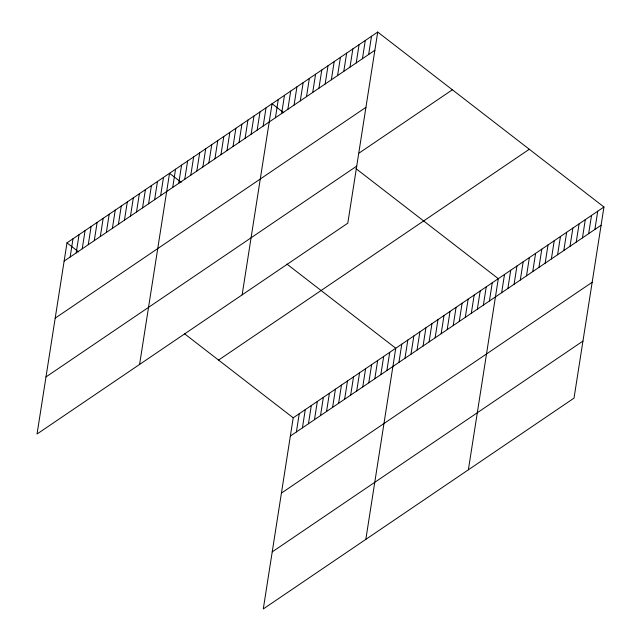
<?xml version="1.0" encoding="UTF-8"?>
<svg xmlns="http://www.w3.org/2000/svg" width="641" height="641" viewBox="0 0 641 641"><rect width="100%" height="100%" fill="white"/><g stroke="black" fill="none" stroke-linecap="round" stroke-linejoin="round"><path stroke-width="0.96" d="M377.717 32.05L66.984 242.867L37.05 434.005L347.791 223.188L377.717 32.05L603.95 206.995L574.015 398.133L263.283 608.95L293.209 417.812L603.95 206.995M70.157 257.001L73.01 238.773M76.191 252.915L79.043 234.678M82.224 248.82L85.077 230.592M88.258 244.726L91.11 226.497M94.283 240.631L97.144 222.403M100.317 236.545L103.177 218.309M106.35 232.451L109.202 214.222M112.383 228.356L115.236 210.128M118.417 224.262L121.269 206.033M124.45 220.175L127.303 201.947M130.476 216.081L133.336 197.853M136.509 211.987L139.361 193.758M142.542 207.892L145.395 189.664M148.576 203.806L151.428 185.578M154.609 199.712L157.462 181.483M160.635 195.617L163.495 177.389M139.594 364.433L169.528 173.294L181.187 182.316M172.701 187.436L175.554 169.208M178.735 183.342L181.587 165.114M184.768 179.248L187.621 161.019M190.802 175.153L193.654 156.925M196.827 171.067L199.688 152.838M202.86 166.972L205.713 148.744M208.894 162.878L211.746 144.65M214.927 158.792L217.78 140.555M220.961 154.697L223.813 136.469M226.986 150.603L229.847 132.375M233.02 146.509L235.88 128.28M239.053 142.422L241.905 124.186M245.086 138.328L247.939 120.099M251.12 134.233L253.972 116.005M257.153 130.139L260.006 111.911M263.179 126.053L266.039 107.816M242.138 294.86L272.064 103.73L283.731 112.752M275.43 117.744L278.282 99.515M281.639 113.521L284.5 95.293M287.857 109.307L290.71 91.078M294.075 105.092L296.927 86.864M300.284 100.877L303.145 82.649M306.502 96.663L309.355 78.426M312.72 92.44L315.572 74.212M318.93 88.226L321.79 69.997M325.147 84.011L328 65.783M331.357 79.796L334.217 61.568M337.575 75.574L340.427 57.345M343.792 71.359L346.645 53.131M350.002 67.145L352.862 48.916M296.39 431.954L299.243 413.725M356.22 62.93L359.072 44.702M302.424 427.859L305.276 409.631M362.437 58.716L365.29 40.479M308.457 423.765L311.31 405.537M368.647 54.493L371.508 36.265M314.483 419.679L317.343 401.442M320.516 415.584L323.368 397.356M326.549 411.49L329.402 393.262M332.583 407.396L335.435 389.167M338.616 403.309L341.469 385.073M344.642 399.215L347.502 380.986M350.675 395.12L353.536 376.892M356.708 391.026L359.561 372.798M362.742 386.94L365.594 368.703M368.775 382.845L371.628 364.617M374.809 378.751L377.661 360.522M380.834 374.656L383.695 356.428M386.868 370.57L389.72 352.334M365.827 539.377L395.753 348.247L286.912 264.076M398.934 362.381L401.787 344.153M404.968 358.287L407.82 340.059M410.993 354.201L413.854 335.972M417.027 350.106L419.887 331.878M423.06 346.012L425.912 327.783M429.093 341.917L431.946 323.689M435.127 337.831L437.979 319.603M441.16 333.737L444.013 315.508M447.186 329.642L450.046 311.414M453.219 325.548L456.072 307.319M459.252 321.462L462.105 303.233M465.286 317.367L468.138 299.139M471.319 313.273L474.172 295.044M477.345 309.178L480.205 290.95M483.378 305.092L486.239 286.864M489.412 300.998L492.264 282.769M468.371 469.813L498.297 278.675L355.979 168.623M501.663 292.689L504.515 274.46M507.872 288.474L510.725 270.246M514.09 284.259L516.942 266.023M520.3 280.037L523.16 261.808M526.517 275.822L529.37 257.594M532.735 271.608L535.588 253.379M538.945 267.393L541.805 249.165M545.162 263.171L548.015 244.942M551.38 258.956L554.233 240.728M557.59 254.741L560.442 236.513M563.808 250.527L566.66 232.298M570.017 246.312L572.878 228.076M576.235 242.09L579.087 223.861M582.453 237.875L585.305 219.647M588.662 233.661L591.523 215.432M594.88 229.446L597.732 211.218M64.124 261.095L374.865 50.278M55.19 318.152L365.931 107.335M359.152 153.031L452.378 89.78M45.984 376.94L356.725 166.123M218.557 360.082L529.29 149.265M290.357 436.04L601.098 225.231M281.423 493.105L592.156 282.288M272.217 551.893L582.957 341.076M66.984 242.867L78.643 251.889M184.368 333.649L293.209 417.812"/></g></svg>
